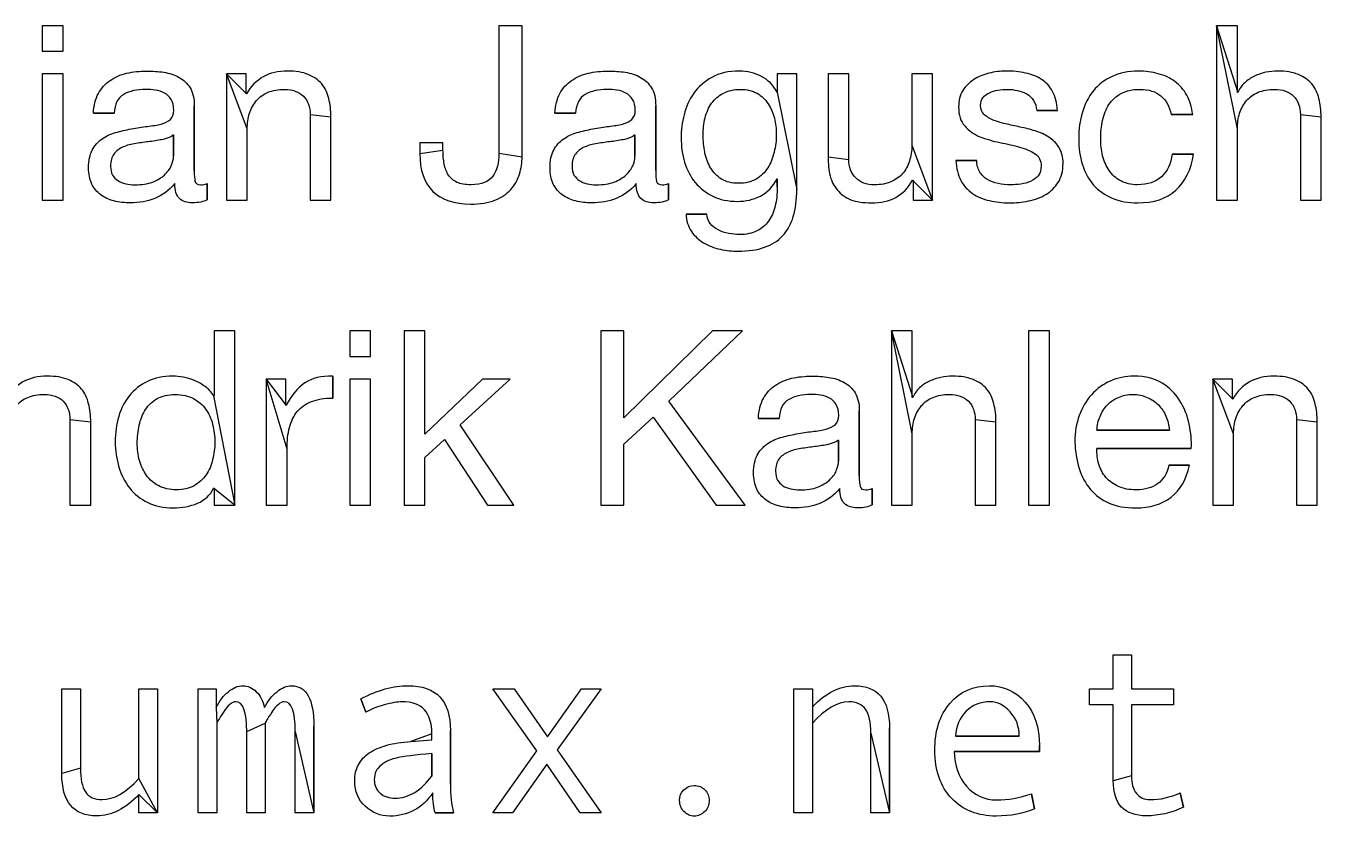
# Model space of a CAD drawing. Extents: x 42 to 128, y 24 to 169.
# Drawn here: x 80.6 to 111.13, y 25.31 to 43.94 of the extents above; entities that cross this region are included whole.
import ezdxf

# ---------------------------------------------------------------- set-up
doc = ezdxf.new("R2010")
doc.units = 0
doc.layers.add('Ebene_1', color=7, linetype='CONTINUOUS')

msp = doc.modelspace()

# ---------------------------------------------------------------- linework, layer by layer
at = {"layer": 'Ebene_1', "color": 7}
for points in [[(81.472702, 43.342734), (81.472702, 43.941031), (80.983709, 43.941031), (80.983709, 43.342734), (81.472702, 43.342734), (81.472702, 43.342734)], [(92.29239, 40.857499), (92.29239, 43.941031), (91.745868, 43.941031), (91.745868, 40.938039)], [(108.663045, 43.941031), (108.663045, 39.833491), (109.152038, 39.833491), (109.152038, 41.513325)], [(109.163544, 42.370501), (109.152038, 42.370501), (109.152038, 43.941031), (108.663045, 43.941031), (108.663045, 43.941031)], [(80.983709, 42.807718), (80.983709, 39.833491), (81.472702, 39.833491), (81.472702, 42.807718), (80.983709, 42.807718), (80.983709, 42.807718)], [(85.325768, 42.807718), (85.325768, 39.833491), (85.814761, 39.833491), (85.814761, 41.513325)], [(85.797502, 42.335984), (85.785997, 42.335984), (85.785997, 42.807718), (85.325768, 42.807718), (85.325768, 42.807718)], [(98.768039, 40.086616), (98.768039, 42.807718), (98.307811, 42.807718), (98.307811, 42.382007), (98.302058, 42.382007)], [(99.994657, 40.794218), (99.994657, 42.807718), (99.505664, 42.807718), (99.505664, 40.851747)], [(101.967887, 39.833491), (101.967887, 42.807718), (101.478894, 42.807718), (101.478894, 41.127884)], [(82.678825, 41.881508), (82.189832, 41.881508)], [(84.565762, 42.059847), (84.565762, 40.529587)], [(87.298998, 41.846991), (87.298998, 39.833491), (87.787991, 39.833491), (87.787991, 41.789462)], [(93.555322, 41.881508), (93.066329, 41.881508)], [(95.442259, 42.059847), (95.442259, 40.529587)], [(104.42229, 41.94479), (104.911283, 41.94479)], [(107.592384, 41.852744), (108.098635, 41.852744)], [(107.592384, 41.852744), (107.592384, 41.852744)], [(110.636276, 41.846991), (110.636276, 39.833491), (111.125269, 39.833491), (111.125269, 41.789462)], [(84.076769, 40.869005), (84.076769, 41.369504), (84.076769, 41.369504)], [(94.953266, 40.869005), (94.953266, 41.369504), (94.953266, 41.369504)], [(90.428464, 41.012827), (90.428464, 41.185412), (89.881942, 41.185412), (89.881942, 40.932287)], [(108.115894, 40.920781), (107.615395, 40.920781)], [(92.29239, 40.857499), (92.29239, 40.857499)], [(103.007087, 40.771207), (102.518094, 40.771207)], [(103.007087, 40.771207), (103.007087, 40.771207)], [(98.296305, 40.339742), (98.307811, 40.339742), (98.307811, 40.144145)], [(101.496152, 40.305225), (101.507658, 40.305225), (101.507658, 39.833491), (101.967887, 39.833491), (101.967887, 39.833491)], [(84.870664, 40.224685), (84.870664, 39.844996), (84.870664, 39.844996)], [(95.747161, 40.224685), (95.747161, 39.844996), (95.747161, 39.844996)], [(97.398859, 40.230438), (97.398859, 40.230438)], [(98.768039, 40.086616), (98.768039, 40.086616)], [(96.645235, 39.505578), (96.156242, 39.505578)], [(85.522894, 32.642418), (85.522894, 36.749959), (85.033901, 36.749959), (85.033901, 35.219699), (85.022395, 35.219699)], [(88.719954, 36.151662), (88.719954, 36.749959), (88.230961, 36.749959), (88.230961, 36.151662), (88.719954, 36.151662), (88.719954, 36.151662)], [(89.511871, 36.749959), (89.511871, 32.642418), (90.000864, 32.642418), (90.000864, 33.769979), (90.461092, 34.19569), (91.479348, 32.642418), (92.100657, 32.642418), (90.835028, 34.535109), (92.014364, 35.616646), (91.358538, 35.616646), (90.000864, 34.3165), (90.000864, 36.749959), (89.511871, 36.749959), (89.511871, 36.749959)], [(94.147955, 36.749959), (94.147955, 32.642418), (94.694477, 32.642418), (94.694477, 34.080633), (95.379067, 34.7192), (96.863304, 32.642418), (97.553647, 32.642418), (95.753003, 35.093136), (97.484613, 36.749959), (96.777011, 36.749959), (94.694477, 34.701942), (94.694477, 36.749959), (94.147955, 36.749959), (94.147955, 36.749959)], [(101.000059, 36.749959), (101.000059, 32.642418), (101.489052, 32.642418), (101.489052, 34.322253)], [(101.500558, 35.179429), (101.489052, 35.179429), (101.489052, 36.749959), (101.000059, 36.749959), (101.000059, 36.749959)], [(104.231097, 36.749959), (104.231097, 32.642418), (104.72009, 32.642418), (104.72009, 36.749959), (104.231097, 36.749959), (104.231097, 36.749959)], [(86.263574, 35.616646), (86.263574, 32.642418), (86.752567, 32.642418), (86.752567, 33.965576)], [(86.735309, 34.989584), (86.723803, 34.989584), (86.723803, 35.616646), (86.263574, 35.616646), (86.263574, 35.616646)], [(87.828352, 35.167923), (87.828352, 35.68568)], [(88.230961, 35.616646), (88.230961, 32.642418), (88.719954, 32.642418), (88.719954, 35.616646), (88.230961, 35.616646), (88.230961, 35.616646)], [(108.573157, 35.616646), (108.573157, 32.642418), (109.06215, 32.642418), (109.06215, 34.322253)], [(109.044891, 35.144912), (109.033386, 35.144912), (109.033386, 35.616646), (108.573157, 35.616646), (108.573157, 35.616646)], [(100.240052, 34.868774), (100.240052, 33.338514)], [(81.636029, 34.655919), (81.636029, 32.642418), (82.125022, 32.642418), (82.125022, 34.59839)], [(98.353115, 34.690436), (97.864122, 34.690436)], [(102.973289, 34.655919), (102.973289, 32.642418), (103.462282, 32.642418), (103.462282, 34.59839)], [(110.546387, 34.655919), (110.546387, 32.642418), (111.03538, 32.642418), (111.03538, 34.59839)], [(107.548518, 34.414299), (105.83992, 34.414299)], [(107.548518, 34.414299), (107.548518, 34.414299)], [(83.221751, 34.103644), (83.221751, 34.103644)], [(99.751059, 33.677933), (99.751059, 34.178431), (99.751059, 34.178431)], [(105.83992, 33.982834), (108.066276, 33.982834)], [(108.020253, 33.585887), (107.537013, 33.585887)], [(108.020253, 33.585887), (108.020253, 33.585887)], [(85.022395, 33.045119), (85.033901, 33.045119), (85.033901, 32.642418), (85.522894, 32.642418), (85.522894, 32.642418)], [(100.544953, 33.033613), (100.544953, 32.653924), (100.544953, 32.653924)], [(106.227429, 26.14912), (106.227429, 27.938462), (105.665627, 27.938462), (105.665627, 28.317679), (106.227429, 28.317679), (106.227429, 29.118247), (106.654399, 29.118247), (106.654399, 28.317679), (107.648789, 28.317679), (107.648789, 27.938462), (106.654399, 27.938462), (106.654399, 26.26429)], [(81.443511, 26.317662), (81.443511, 28.317679), (81.881718, 28.317679), (81.881718, 26.444067)], [(83.260942, 26.202491), (83.260942, 28.317679), (83.699147, 28.317679), (83.699147, 25.390687), (83.699147, 25.390687)], [(85.095228, 27.503064), (85.095228, 25.390687), (84.657021, 25.390687), (84.657021, 28.317679), (85.078374, 28.317679), (85.078374, 27.876663)], [(94.157102, 25.390687), (93.662716, 25.390687), (92.879001, 26.536764), (92.067197, 25.390687), (91.6009, 25.390687), (92.643044, 26.856992), (91.6009, 28.317679), (92.103713, 28.317679), (92.890237, 27.180028), (93.690806, 28.317679), (94.157102, 28.317679), (93.120577, 26.873845), (94.157102, 25.390687), (94.157102, 25.390687)], [(99.134672, 27.508683), (99.134672, 25.390687), (98.696467, 25.390687), (98.696467, 28.317679), (99.134672, 28.317679), (99.134672, 27.887899)], [(88.606493, 27.767112), (88.491324, 28.081721)], [(86.238495, 27.503064), (86.238495, 25.390687), (85.803098, 25.390687), (85.803098, 27.312052)], [(87.384572, 25.390687), (86.946367, 25.390687), (86.946367, 27.312052)], [(87.384572, 27.438457), (87.384572, 25.390687), (87.384572, 25.390687)], [(89.673917, 27.076094), (90.165495, 27.115421), (90.165495, 27.255871)], [(90.603702, 27.328906), (90.603702, 26.070469)], [(100.952103, 25.390687), (100.513898, 25.390687), (100.513898, 27.267108)], [(100.952103, 27.393512), (100.952103, 25.390687), (100.952103, 25.390687)], [(102.508296, 27.196883), (104.011118, 27.196883), (104.011118, 27.196883)], [(104.488651, 26.977779), (104.488651, 26.840138), (104.488651, 26.840138)], [(90.165495, 26.258672), (90.165495, 26.789576)], [(104.488651, 26.840138), (102.480206, 26.840138)], [(90.165495, 26.258672), (90.165495, 26.258672)], [(96.35094, 26.033951), (96.35094, 26.033951)], [(83.699147, 25.390687), (83.260942, 25.390687), (83.260942, 25.823276)], [(104.297637, 25.840129), (104.37348, 25.489003)], [(107.803285, 25.862601), (107.879128, 25.52271), (107.879128, 25.52271)], [(90.676735, 25.390687), (90.241339, 25.390687)], [(90.676735, 25.390687), (90.676735, 25.390687)]]:
    msp.add_lwpolyline(points, close=True, dxfattribs=at)
for points in [[(82.581026, 42.652391), (82.696083, 42.732931), (82.826482, 42.79046), (82.972221, 42.824977)], [(82.972221, 42.824977), (83.121795, 42.859494), (83.280957, 42.876753), (83.449708, 42.876753)], [(83.449708, 42.876753), (83.583941, 42.876753), (83.716257, 42.867164), (83.846655, 42.847988)], [(83.846655, 42.847988), (83.980888, 42.828812), (84.101698, 42.788542), (84.209085, 42.727178)], [(86.763982, 42.876753), (86.32293, 42.876753), (86.00077, 42.696496), (85.797502, 42.335984)], [(87.252975, 42.796213), (87.122577, 42.849906), (86.95958, 42.876753), (86.763982, 42.876753)], [(87.569383, 42.571851), (87.488843, 42.667732), (87.383373, 42.742519), (87.252975, 42.796213)], [(93.457523, 42.652391), (93.57258, 42.732931), (93.702978, 42.79046), (93.848717, 42.824977)], [(93.848717, 42.824977), (93.998292, 42.859494), (94.157454, 42.876753), (94.326205, 42.876753)], [(94.326205, 42.876753), (94.460438, 42.876753), (94.592754, 42.867164), (94.723152, 42.847988)], [(94.723152, 42.847988), (94.857385, 42.828812), (94.978195, 42.788542), (95.085582, 42.727178)], [(97.416118, 42.876753), (97.159157, 42.876753), (96.942466, 42.826894), (96.766045, 42.727178)], [(97.933875, 42.75019), (97.77663, 42.834565), (97.604045, 42.876753), (97.416118, 42.876753)], [(98.302058, 42.382007), (98.213847, 42.546922), (98.09112, 42.66965), (97.933875, 42.75019)], [(103.29473, 42.824977), (103.164332, 42.794295), (103.04544, 42.744437), (102.938053, 42.675402)], [(103.691677, 42.876753), (103.561279, 42.876753), (103.428964, 42.859494), (103.29473, 42.824977)], [(104.157659, 42.83073), (104.015755, 42.861412), (103.860428, 42.876753), (103.691677, 42.876753)], [(104.531595, 42.681155), (104.424208, 42.754025), (104.299563, 42.803883), (104.157659, 42.83073)], [(106.200192, 42.75019), (106.023771, 42.66965), (105.876115, 42.55651), (105.757222, 42.410771)], [(106.815748, 42.876753), (106.581799, 42.876753), (106.376613, 42.834565), (106.200192, 42.75019)], [(107.287483, 42.813471), (107.141743, 42.855659), (106.984499, 42.876753), (106.815748, 42.876753)], [(107.678677, 42.62938), (107.567455, 42.713755), (107.437057, 42.775119), (107.287483, 42.813471)], [(109.554738, 42.755943), (109.470363, 42.71759), (109.393658, 42.665814), (109.324624, 42.600615)], [(109.825123, 42.847988), (109.733077, 42.828812), (109.642949, 42.79813), (109.554738, 42.755943)], [(110.10126, 42.876753), (110.013049, 42.876753), (109.921004, 42.867164), (109.825123, 42.847988)], [(110.590253, 42.796213), (110.459855, 42.849906), (110.296857, 42.876753), (110.10126, 42.876753)], [(110.90666, 42.571851), (110.82612, 42.667732), (110.720651, 42.742519), (110.590253, 42.796213)], [(82.304889, 42.34749), (82.373923, 42.474052), (82.465969, 42.575686), (82.581026, 42.652391)], [(83.420944, 42.445288), (83.213841, 42.445288), (83.041255, 42.405018), (82.903186, 42.324478)], [(83.651058, 42.42803), (83.574353, 42.439535), (83.497648, 42.445288), (83.420944, 42.445288)], [(84.209085, 42.727178), (84.316472, 42.66965), (84.402765, 42.587192), (84.467964, 42.479805)], [(84.467964, 42.479805), (84.533163, 42.372419), (84.565762, 42.232432), (84.565762, 42.059847)], [(86.303754, 42.376254), (86.414976, 42.422277), (86.545374, 42.445288), (86.694948, 42.445288)], [(86.694948, 42.445288), (86.882875, 42.445288), (87.030532, 42.391595), (87.137918, 42.284208)], [(87.736215, 42.22668), (87.705534, 42.360913), (87.649923, 42.47597), (87.569383, 42.571851)], [(93.181386, 42.34749), (93.25042, 42.474052), (93.342466, 42.575686), (93.457523, 42.652391)], [(94.29744, 42.445288), (94.090338, 42.445288), (93.917752, 42.405018), (93.779683, 42.324478)], [(94.527555, 42.42803), (94.45085, 42.439535), (94.374145, 42.445288), (94.29744, 42.445288)], [(95.085582, 42.727178), (95.192969, 42.66965), (95.279261, 42.587192), (95.344461, 42.479805)], [(95.344461, 42.479805), (95.40966, 42.372419), (95.442259, 42.232432), (95.442259, 42.059847)], [(96.766045, 42.727178), (96.589624, 42.631297), (96.44772, 42.506652), (96.340333, 42.353242)], [(97.036429, 42.353242), (97.147651, 42.414606), (97.281884, 42.445288), (97.439129, 42.445288)], [(97.439129, 42.445288), (97.592539, 42.445288), (97.722937, 42.414606), (97.830324, 42.353242)], [(102.938053, 42.675402), (102.834502, 42.610203), (102.748209, 42.523911), (102.679174, 42.416524)], [(103.507586, 42.42803), (103.584291, 42.439535), (103.659078, 42.445288), (103.731947, 42.445288)], [(103.731947, 42.445288), (103.812487, 42.445288), (103.89111, 42.4357), (103.967815, 42.416524)], [(104.796226, 42.393512), (104.731027, 42.51624), (104.642817, 42.612121), (104.531595, 42.681155)], [(106.413048, 42.34749), (106.531941, 42.412689), (106.679597, 42.445288), (106.856018, 42.445288)], [(106.856018, 42.445288), (107.063121, 42.445288), (107.228036, 42.393512), (107.350764, 42.289961)], [(107.960567, 42.30722), (107.887697, 42.437618), (107.793734, 42.545004), (107.678677, 42.62938)], [(109.324624, 42.600615), (109.25559, 42.539252), (109.201896, 42.462547), (109.163544, 42.370501)], [(109.641031, 42.376254), (109.752253, 42.422277), (109.882651, 42.445288), (110.032226, 42.445288)], [(110.032226, 42.445288), (110.220152, 42.445288), (110.367809, 42.391595), (110.475196, 42.284208)], [(111.073493, 42.22668), (111.042811, 42.360913), (110.9872, 42.47597), (110.90666, 42.571851)], [(82.189832, 41.881508), (82.197502, 42.0656), (82.235855, 42.220927), (82.304889, 42.34749)], [(82.903186, 42.324478), (82.765118, 42.247773), (82.690331, 42.100117), (82.678825, 41.881508)], [(83.863914, 42.358995), (83.80255, 42.393512), (83.731598, 42.416524), (83.651058, 42.42803)], [(84.019241, 42.209421), (83.980888, 42.27462), (83.929113, 42.324478), (83.863914, 42.358995)], [(84.082522, 41.950542), (84.082522, 42.057929), (84.061428, 42.144222), (84.019241, 42.209421)], [(85.866537, 41.881508), (85.904889, 41.996565), (85.9605, 42.096281), (86.03337, 42.180657)], [(86.03337, 42.180657), (86.106239, 42.265032), (86.196367, 42.330231), (86.303754, 42.376254)], [(87.137918, 42.284208), (87.245305, 42.176821), (87.298998, 42.031082), (87.298998, 41.846991)], [(87.787991, 41.789462), (87.787991, 41.950542), (87.770733, 42.096281), (87.736215, 42.22668)], [(93.066329, 41.881508), (93.073999, 42.0656), (93.112352, 42.220927), (93.181386, 42.34749)], [(93.779683, 42.324478), (93.641615, 42.247773), (93.566827, 42.100117), (93.555322, 41.881508)], [(94.74041, 42.358995), (94.679047, 42.393512), (94.608095, 42.416524), (94.527555, 42.42803)], [(94.895738, 42.209421), (94.857385, 42.27462), (94.805609, 42.324478), (94.74041, 42.358995)], [(94.959019, 41.950542), (94.959019, 42.057929), (94.937925, 42.144222), (94.895738, 42.209421)], [(96.340333, 42.353242), (96.232947, 42.203668), (96.156242, 42.034918), (96.110219, 41.846991)], [(96.760292, 42.117375), (96.833162, 42.217091), (96.925207, 42.295714), (97.036429, 42.353242)], [(97.830324, 42.353242), (97.93771, 42.291879), (98.024003, 42.209421), (98.089202, 42.10587)], [(102.679174, 42.416524), (102.613975, 42.309137), (102.581376, 42.180657), (102.581376, 42.031082)], [(103.099133, 42.0656), (103.099133, 42.142304), (103.118309, 42.203668), (103.156662, 42.249691)], [(103.156662, 42.249691), (103.195014, 42.299549), (103.244872, 42.337902), (103.306236, 42.364748)], [(103.306236, 42.364748), (103.3676, 42.39543), (103.434716, 42.416524), (103.507586, 42.42803)], [(103.967815, 42.416524), (104.048355, 42.401183), (104.121224, 42.374336), (104.186423, 42.335984)], [(104.186423, 42.335984), (104.251622, 42.297631), (104.305316, 42.245856), (104.347503, 42.180657)], [(104.347503, 42.180657), (104.389691, 42.119293), (104.41462, 42.040671), (104.42229, 41.94479)], [(104.911283, 41.94479), (104.899778, 42.125046), (104.861425, 42.27462), (104.796226, 42.393512)], [(105.757222, 42.410771), (105.642165, 42.268867), (105.555872, 42.100117), (105.498344, 41.90452)], [(106.125405, 42.088611), (106.198275, 42.195998), (106.294156, 42.282291), (106.413048, 42.34749)], [(107.350764, 42.289961), (107.473492, 42.18641), (107.554032, 42.040671), (107.592384, 41.852744)], [(108.098635, 41.852744), (108.079459, 42.029165), (108.033436, 42.180657), (107.960567, 42.30722)], [(109.203814, 41.881508), (109.242166, 41.996565), (109.297777, 42.096281), (109.370647, 42.180657)], [(109.370647, 42.180657), (109.443517, 42.265032), (109.533645, 42.330231), (109.641031, 42.376254)], [(110.475196, 42.284208), (110.582582, 42.176821), (110.636276, 42.031082), (110.636276, 41.846991)], [(111.125269, 41.789462), (111.125269, 41.950542), (111.10801, 42.096281), (111.073493, 42.22668)], [(84.001982, 41.737687), (84.055676, 41.787545), (84.082522, 41.858497), (84.082522, 41.950542)], [(85.814761, 41.513325), (85.814761, 41.647559), (85.832019, 41.770286), (85.866537, 41.881508)], [(94.878479, 41.737687), (94.932172, 41.787545), (94.959019, 41.858497), (94.959019, 41.950542)], [(96.110219, 41.846991), (96.064196, 41.6629), (96.041185, 41.482643), (96.041185, 41.306222)], [(96.604965, 41.772204), (96.639482, 41.902602), (96.691258, 42.017659), (96.760292, 42.117375)], [(98.089202, 42.10587), (98.158236, 42.006153), (98.208095, 41.893014), (98.238776, 41.766451)], [(102.581376, 42.031082), (102.581376, 41.83932), (102.629316, 41.689746), (102.725197, 41.58236)], [(103.185426, 41.852744), (103.127897, 41.910272), (103.099133, 41.981224), (103.099133, 42.0656)], [(103.41554, 41.714675), (103.323495, 41.753028), (103.24679, 41.79905), (103.185426, 41.852744)], [(105.498344, 41.90452), (105.440815, 41.712758), (105.412051, 41.505655), (105.412051, 41.283211)], [(105.975831, 41.714675), (106.006513, 41.856579), (106.056371, 41.981224), (106.125405, 42.088611)], [(109.152038, 41.513325), (109.152038, 41.647559), (109.169297, 41.770286), (109.203814, 41.881508)], [(83.081525, 41.513325), (83.215758, 41.540172), (83.342321, 41.559348), (83.461214, 41.570854)], [(83.461214, 41.570854), (83.583941, 41.586195), (83.691328, 41.605371), (83.783374, 41.628382)], [(83.783374, 41.628382), (83.875419, 41.655229), (83.948289, 41.691664), (84.001982, 41.737687)], [(93.958022, 41.513325), (94.092255, 41.540172), (94.218818, 41.559348), (94.33771, 41.570854)], [(94.33771, 41.570854), (94.460438, 41.586195), (94.567825, 41.605371), (94.65987, 41.628382)], [(94.65987, 41.628382), (94.751916, 41.655229), (94.824786, 41.691664), (94.878479, 41.737687)], [(96.558942, 41.363751), (96.558942, 41.505655), (96.574283, 41.641806), (96.604965, 41.772204)], [(98.238776, 41.766451), (98.269458, 41.639888), (98.284799, 41.511408), (98.284799, 41.381009)], [(102.725197, 41.58236), (102.821078, 41.474973), (102.939971, 41.390598), (103.081875, 41.329234)], [(103.726195, 41.62263), (103.611137, 41.649476), (103.507586, 41.680158), (103.41554, 41.714675)], [(104.071366, 41.547842), (103.956309, 41.574689), (103.841252, 41.599618), (103.726195, 41.62263)], [(104.428043, 41.450044), (104.312986, 41.488396), (104.194094, 41.520996), (104.071366, 41.547842)], [(105.929808, 41.283211), (105.929808, 41.432785), (105.945149, 41.576607), (105.975831, 41.714675)], [(82.161068, 41.012827), (82.218596, 41.120213), (82.293383, 41.206506), (82.385429, 41.271705)], [(82.385429, 41.271705), (82.48131, 41.340739), (82.588697, 41.392515), (82.707589, 41.427032)], [(82.707589, 41.427032), (82.830317, 41.461549), (82.954962, 41.490314), (83.081525, 41.513325)], [(83.518742, 41.214177), (83.411355, 41.202671), (83.302051, 41.18733), (83.190829, 41.168154)], [(83.835149, 41.265952), (83.735433, 41.246776), (83.629964, 41.229518), (83.518742, 41.214177)], [(84.076769, 41.369504), (84.015406, 41.323481), (83.934866, 41.288964), (83.835149, 41.265952)], [(93.037565, 41.012827), (93.095093, 41.120213), (93.16988, 41.206506), (93.261926, 41.271705)], [(93.261926, 41.271705), (93.357807, 41.340739), (93.465194, 41.392515), (93.584086, 41.427032)], [(93.584086, 41.427032), (93.706814, 41.461549), (93.831459, 41.490314), (93.958022, 41.513325)], [(94.395239, 41.214177), (94.287852, 41.202671), (94.178548, 41.18733), (94.067326, 41.168154)], [(94.711646, 41.265952), (94.61193, 41.246776), (94.506461, 41.229518), (94.395239, 41.214177)], [(94.953266, 41.369504), (94.891902, 41.323481), (94.811362, 41.288964), (94.711646, 41.265952)], [(96.041185, 41.306222), (96.041185, 41.102955), (96.068031, 40.909275), (96.121725, 40.725184)], [(96.599212, 40.961051), (96.572365, 41.095284), (96.558942, 41.229518), (96.558942, 41.363751)], [(98.284799, 41.381009), (98.284799, 41.242941), (98.267541, 41.104872), (98.233024, 40.966804)], [(103.081875, 41.329234), (103.227614, 41.271705), (103.384858, 41.225682), (103.553609, 41.191165)], [(104.738698, 41.294717), (104.650487, 41.359916), (104.546936, 41.411691), (104.428043, 41.450044)], [(104.957306, 41.058849), (104.903613, 41.15473), (104.830743, 41.233353), (104.738698, 41.294717)], [(105.412051, 41.283211), (105.412051, 41.060767), (105.440815, 40.855582), (105.498344, 40.667655)], [(105.975831, 40.880511), (105.945149, 41.010909), (105.929808, 41.145142), (105.929808, 41.283211)], [(82.074775, 40.598621), (82.074775, 40.767371), (82.103539, 40.90544), (82.161068, 41.012827)], [(82.673072, 40.920781), (82.619379, 40.851747), (82.592532, 40.755866), (82.592532, 40.633138)], [(82.891681, 41.087614), (82.80347, 41.049261), (82.730601, 40.99365), (82.673072, 40.920781)], [(83.190829, 41.168154), (83.079607, 41.152813), (82.979891, 41.125966), (82.891681, 41.087614)], [(89.881942, 40.932287), (89.881942, 40.541092), (89.985494, 40.243861), (90.192597, 40.040594)], [(90.457228, 40.684914), (90.438052, 40.78463), (90.428464, 40.893934), (90.428464, 41.012827)], [(91.745868, 40.938039), (91.745868, 40.71176), (91.697928, 40.531504), (91.602047, 40.397271)], [(92.951272, 40.598621), (92.951272, 40.767371), (92.980036, 40.90544), (93.037565, 41.012827)], [(93.549569, 40.920781), (93.495876, 40.851747), (93.469029, 40.755866), (93.469029, 40.633138)], [(93.768177, 41.087614), (93.679967, 41.049261), (93.607097, 40.99365), (93.549569, 40.920781)], [(94.067326, 41.168154), (93.956104, 41.152813), (93.856388, 41.125966), (93.768177, 41.087614)], [(96.737281, 40.592868), (96.672082, 40.70409), (96.626059, 40.826818), (96.599212, 40.961051)], [(98.233024, 40.966804), (98.202342, 40.828735), (98.152484, 40.70409), (98.083449, 40.592868)], [(101.478894, 41.127884), (101.478894, 40.99365), (101.459718, 40.869005), (101.421365, 40.753948)], [(103.553609, 41.191165), (103.722359, 41.160483), (103.877686, 41.124049), (104.01959, 41.081861)], [(104.01959, 41.081861), (104.165329, 41.043508), (104.286139, 40.991733), (104.38202, 40.926534)], [(104.38202, 40.926534), (104.477901, 40.861335), (104.525842, 40.765454), (104.525842, 40.638891)], [(105.043599, 40.702172), (105.043599, 40.844076), (105.014835, 40.962968), (104.957306, 41.058849)], [(107.615395, 40.920781), (107.584714, 40.690667), (107.500338, 40.512328), (107.36227, 40.385765)], [(107.701688, 40.069358), (107.924132, 40.26879), (108.062201, 40.552598), (108.115894, 40.920781)], [(82.592532, 40.633138), (82.592532, 40.552598), (82.607873, 40.483564), (82.638555, 40.426035)], [(83.863914, 40.426035), (83.936783, 40.495069), (83.990476, 40.567939), (84.024994, 40.644644)], [(84.024994, 40.644644), (84.059511, 40.725184), (84.076769, 40.799971), (84.076769, 40.869005)], [(90.555027, 40.426035), (90.509004, 40.498905), (90.476404, 40.585197), (90.457228, 40.684914)], [(92.229108, 40.449047), (92.271296, 40.58328), (92.29239, 40.719431), (92.29239, 40.857499)], [(93.469029, 40.633138), (93.469029, 40.552598), (93.48437, 40.483564), (93.515052, 40.426035)], [(94.74041, 40.426035), (94.81328, 40.495069), (94.866973, 40.567939), (94.90149, 40.644644)], [(94.90149, 40.644644), (94.936008, 40.725184), (94.953266, 40.799971), (94.953266, 40.869005)], [(96.121725, 40.725184), (96.179253, 40.544927), (96.263629, 40.385765), (96.374851, 40.247696)], [(99.505664, 40.851747), (99.505664, 40.690667), (99.521005, 40.54301), (99.551687, 40.408777)], [(100.155737, 40.357001), (100.04835, 40.464387), (99.994657, 40.610127), (99.994657, 40.794218)], [(101.421365, 40.753948), (101.386848, 40.642726), (101.333155, 40.544927), (101.260285, 40.460552)], [(102.518094, 40.771207), (102.525765, 40.587115), (102.564117, 40.42987), (102.633152, 40.299472)], [(103.081875, 40.495069), (103.035852, 40.571774), (103.010923, 40.66382), (103.007087, 40.771207)], [(104.525842, 40.638891), (104.525842, 40.546845), (104.50283, 40.47014), (104.456808, 40.408777)], [(104.928542, 40.253449), (105.005247, 40.372342), (105.043599, 40.521916), (105.043599, 40.702172)], [(105.498344, 40.667655), (105.559708, 40.483564), (105.647918, 40.324401), (105.762975, 40.190168)], [(106.131158, 40.529587), (106.062124, 40.633138), (106.010348, 40.750113), (105.975831, 40.880511)], [(82.149562, 40.213179), (82.099704, 40.320566), (82.074775, 40.449047), (82.074775, 40.598621)], [(82.638555, 40.426035), (82.673072, 40.372342), (82.71526, 40.328237), (82.765118, 40.293719)], [(83.582024, 40.259202), (83.697081, 40.305225), (83.791044, 40.360836), (83.863914, 40.426035)], [(84.565762, 40.529587), (84.565762, 40.414529), (84.571515, 40.330154), (84.583021, 40.276461)], [(90.756377, 40.253449), (90.672001, 40.295637), (90.604885, 40.353166), (90.555027, 40.426035)], [(91.602047, 40.397271), (91.510001, 40.263037), (91.339333, 40.195921), (91.090042, 40.195921)], [(92.027758, 40.086616), (92.123639, 40.194003), (92.190756, 40.314813), (92.229108, 40.449047)], [(93.026059, 40.213179), (92.976201, 40.320566), (92.951272, 40.449047), (92.951272, 40.598621)], [(93.515052, 40.426035), (93.549569, 40.372342), (93.591756, 40.328237), (93.641615, 40.293719)], [(94.45852, 40.259202), (94.573578, 40.305225), (94.667541, 40.360836), (94.74041, 40.426035)], [(95.442259, 40.529587), (95.442259, 40.414529), (95.448012, 40.330154), (95.459518, 40.276461)], [(96.996159, 40.328237), (96.888773, 40.397271), (96.80248, 40.485481), (96.737281, 40.592868)], [(97.398859, 40.230438), (97.237779, 40.230438), (97.103546, 40.263037), (96.996159, 40.328237)], [(97.807312, 40.328237), (97.69609, 40.263037), (97.559939, 40.230438), (97.398859, 40.230438)], [(98.083449, 40.592868), (98.014415, 40.485481), (97.922369, 40.397271), (97.807312, 40.328237)], [(97.910864, 39.931289), (98.083449, 40.0195), (98.21193, 40.155651), (98.296305, 40.339742)], [(99.551687, 40.408777), (99.586204, 40.278378), (99.643732, 40.165239), (99.724272, 40.069358)], [(100.598707, 40.195921), (100.41078, 40.195921), (100.263123, 40.249614), (100.155737, 40.357001)], [(101.260285, 40.460552), (101.187416, 40.376177), (101.09537, 40.310978), (100.984148, 40.264955)], [(101.099205, 39.896772), (101.260285, 39.984983), (101.392601, 40.121134), (101.496152, 40.305225)], [(102.633152, 40.299472), (102.702186, 40.172909), (102.794232, 40.069358), (102.909289, 39.988818)], [(103.260213, 40.316731), (103.187344, 40.362754), (103.127897, 40.4222), (103.081875, 40.495069)], [(103.513339, 40.224685), (103.421293, 40.243861), (103.336918, 40.274543), (103.260213, 40.316731)], [(104.456808, 40.408777), (104.410785, 40.351248), (104.351338, 40.307143), (104.278469, 40.276461)], [(106.401542, 40.287967), (106.29032, 40.34933), (106.200192, 40.42987), (106.131158, 40.529587)], [(107.36227, 40.385765), (107.228036, 40.259202), (107.04011, 40.195921), (106.79849, 40.195921)], [(82.362418, 39.960054), (82.274207, 40.025253), (82.203255, 40.109628), (82.149562, 40.213179)], [(82.765118, 40.293719), (82.818811, 40.259202), (82.880175, 40.234273), (82.949209, 40.218932)], [(82.949209, 40.218932), (83.018244, 40.203591), (83.091113, 40.195921), (83.167818, 40.195921)], [(83.167818, 40.195921), (83.328898, 40.195921), (83.466966, 40.217015), (83.582024, 40.259202)], [(84.105534, 40.224685), (83.9713, 40.063605), (83.814056, 39.94663), (83.633799, 39.873761)], [(84.214838, 39.873761), (84.141968, 39.94663), (84.105534, 40.063605), (84.105534, 40.224685)], [(84.583021, 40.276461), (84.598362, 40.222767), (84.644385, 40.195921), (84.721089, 40.195921)], [(84.721089, 40.195921), (84.763277, 40.195921), (84.813135, 40.205509), (84.870664, 40.224685)], [(90.192597, 40.040594), (90.399699, 39.841161), (90.695013, 39.741445), (91.078537, 39.741445)], [(91.090042, 40.195921), (90.955809, 40.195921), (90.844587, 40.215097), (90.756377, 40.253449)], [(91.653822, 39.833491), (91.811067, 39.89869), (91.935712, 39.983065), (92.027758, 40.086616)], [(93.238915, 39.960054), (93.150704, 40.025253), (93.079752, 40.109628), (93.026059, 40.213179)], [(93.641615, 40.293719), (93.695308, 40.259202), (93.756672, 40.234273), (93.825706, 40.218932)], [(93.825706, 40.218932), (93.89474, 40.203591), (93.96761, 40.195921), (94.044315, 40.195921)], [(94.044315, 40.195921), (94.205395, 40.195921), (94.343463, 40.217015), (94.45852, 40.259202)], [(94.98203, 40.224685), (94.847797, 40.063605), (94.690552, 39.94663), (94.510296, 39.873761)], [(95.091335, 39.873761), (95.018465, 39.94663), (94.98203, 40.063605), (94.98203, 40.224685)], [(95.459518, 40.276461), (95.474859, 40.222767), (95.520881, 40.195921), (95.597586, 40.195921)], [(95.597586, 40.195921), (95.639774, 40.195921), (95.689632, 40.205509), (95.747161, 40.224685)], [(96.374851, 40.247696), (96.486072, 40.113463), (96.624141, 40.006076), (96.789056, 39.925536)], [(98.307811, 40.144145), (98.307811, 39.97923), (98.290552, 39.827738), (98.256035, 39.689669)], [(98.434374, 38.993573), (98.656817, 39.235194), (98.768039, 39.599541), (98.768039, 40.086616)], [(99.724272, 40.069358), (99.804812, 39.973477), (99.910281, 39.89869), (100.040679, 39.844996)], [(100.984148, 40.264955), (100.876761, 40.218932), (100.748281, 40.195921), (100.598707, 40.195921)], [(103.806735, 40.195921), (103.707018, 40.195921), (103.60922, 40.205509), (103.513339, 40.224685)], [(104.048355, 40.213179), (103.963979, 40.201674), (103.883439, 40.195921), (103.806735, 40.195921)], [(104.278469, 40.276461), (104.209435, 40.245779), (104.13273, 40.224685), (104.048355, 40.213179)], [(104.635146, 39.965806), (104.757874, 40.038676), (104.855672, 40.134557), (104.928542, 40.253449)], [(105.762975, 40.190168), (105.881868, 40.055935), (106.027607, 39.952383), (106.200192, 39.879514)], [(106.79849, 40.195921), (106.64508, 40.195921), (106.512764, 40.226603), (106.401542, 40.287967)], [(106.804242, 39.770209), (107.183931, 39.770209), (107.48308, 39.869925), (107.701688, 40.069358)], [(82.673072, 39.816232), (82.55418, 39.846914), (82.450628, 39.894855), (82.362418, 39.960054)], [(83.058514, 39.770209), (82.92428, 39.770209), (82.7958, 39.78555), (82.673072, 39.816232)], [(83.633799, 39.873761), (83.457378, 39.804726), (83.265616, 39.770209), (83.058514, 39.770209)], [(84.519739, 39.770209), (84.393177, 39.770209), (84.291543, 39.804726), (84.214838, 39.873761)], [(84.870664, 39.844996), (84.786288, 39.795138), (84.669314, 39.770209), (84.519739, 39.770209)], [(91.078537, 39.741445), (91.308651, 39.741445), (91.500413, 39.772127), (91.653822, 39.833491)], [(93.549569, 39.816232), (93.430676, 39.846914), (93.327125, 39.894855), (93.238915, 39.960054)], [(93.93501, 39.770209), (93.800777, 39.770209), (93.672297, 39.78555), (93.549569, 39.816232)], [(94.510296, 39.873761), (94.333875, 39.804726), (94.142113, 39.770209), (93.93501, 39.770209)], [(95.396236, 39.770209), (95.269673, 39.770209), (95.16804, 39.804726), (95.091335, 39.873761)], [(95.747161, 39.844996), (95.662785, 39.795138), (95.545811, 39.770209), (95.396236, 39.770209)], [(96.789056, 39.925536), (96.953972, 39.844996), (97.147651, 39.804726), (97.370095, 39.804726)], [(97.370095, 39.804726), (97.561857, 39.804726), (97.742113, 39.846914), (97.910864, 39.931289)], [(98.256035, 39.689669), (98.225353, 39.551601), (98.173577, 39.434626), (98.100708, 39.338745)], [(100.040679, 39.844996), (100.171078, 39.795138), (100.334075, 39.770209), (100.529672, 39.770209)], [(100.529672, 39.770209), (100.748281, 39.770209), (100.938125, 39.812397), (101.099205, 39.896772)], [(102.909289, 39.988818), (103.024346, 39.912113), (103.156662, 39.856502), (103.306236, 39.821985)], [(103.306236, 39.821985), (103.45581, 39.787468), (103.613055, 39.770209), (103.77797, 39.770209)], [(103.77797, 39.770209), (103.927545, 39.770209), (104.077119, 39.78555), (104.226693, 39.816232)], [(104.226693, 39.816232), (104.380103, 39.843079), (104.516254, 39.892937), (104.635146, 39.965806)], [(106.200192, 39.879514), (106.376613, 39.806644), (106.577963, 39.770209), (106.804242, 39.770209)], [(96.156242, 39.505578), (96.163912, 39.344498), (96.2061, 39.208347), (96.282805, 39.097125)], [(96.725775, 39.281216), (96.675917, 39.34258), (96.64907, 39.417367), (96.645235, 39.505578)], [(96.282805, 39.097125), (96.35951, 38.985903), (96.455391, 38.895775), (96.570448, 38.826741)], [(96.915619, 39.131642), (96.84275, 39.169994), (96.779468, 39.219853), (96.725775, 39.281216)], [(97.162992, 39.051102), (97.074782, 39.066443), (96.992324, 39.09329), (96.915619, 39.131642)], [(97.824571, 39.108631), (97.713349, 39.051102), (97.577198, 39.022338), (97.416118, 39.022338)], [(98.100708, 39.338745), (98.027838, 39.239029), (97.935793, 39.162324), (97.824571, 39.108631)], [(96.570448, 38.826741), (96.68934, 38.757706), (96.819738, 38.707848), (96.961642, 38.677166)], [(97.416118, 39.022338), (97.335578, 39.022338), (97.251203, 39.031926), (97.162992, 39.051102)], [(97.387354, 38.631143), (97.862923, 38.631143), (98.21193, 38.751953), (98.434374, 38.993573)], [(96.961642, 38.677166), (97.107381, 38.646484), (97.249285, 38.631143), (97.387354, 38.631143)], [(81.101013, 35.68568), (80.659961, 35.68568), (80.337801, 35.505424), (80.134533, 35.144912)], [(81.590006, 35.60514), (81.459608, 35.658834), (81.29661, 35.68568), (81.101013, 35.68568)], [(81.906413, 35.380779), (81.825873, 35.47666), (81.720404, 35.551447), (81.590006, 35.60514)], [(83.463371, 35.559117), (83.29462, 35.478577), (83.152717, 35.367355), (83.037659, 35.225452)], [(84.061668, 35.68568), (83.835389, 35.68568), (83.635957, 35.643493), (83.463371, 35.559117)], [(84.309041, 35.662669), (84.220831, 35.67801), (84.138373, 35.68568), (84.061668, 35.68568)], [(84.573672, 35.582129), (84.485462, 35.620481), (84.397251, 35.647328), (84.309041, 35.662669)], [(84.821045, 35.438307), (84.744341, 35.499671), (84.661883, 35.547612), (84.573672, 35.582129)], [(85.022395, 35.219699), (84.968702, 35.307909), (84.901585, 35.380779), (84.821045, 35.438307)], [(87.172526, 35.5246), (86.99994, 35.409543), (86.854201, 35.231204), (86.735309, 34.989584)], [(87.828352, 35.68568), (87.56372, 35.693351), (87.345112, 35.639657), (87.172526, 35.5246)], [(97.979179, 35.156417), (98.048213, 35.28298), (98.140259, 35.384614), (98.255316, 35.461319)], [(98.255316, 35.461319), (98.370373, 35.541859), (98.500771, 35.599387), (98.64651, 35.633905)], [(98.64651, 35.633905), (98.796085, 35.668422), (98.955247, 35.68568), (99.123997, 35.68568)], [(99.123997, 35.68568), (99.258231, 35.68568), (99.390547, 35.676092), (99.520945, 35.656916)], [(99.520945, 35.656916), (99.655178, 35.63774), (99.775988, 35.59747), (99.883375, 35.536106)], [(99.883375, 35.536106), (99.990761, 35.478577), (100.077054, 35.39612), (100.142253, 35.288733)], [(101.891752, 35.56487), (101.807377, 35.526518), (101.730672, 35.474742), (101.661638, 35.409543)], [(102.162136, 35.656916), (102.070091, 35.63774), (101.979963, 35.607058), (101.891752, 35.56487)], [(102.438274, 35.68568), (102.350063, 35.68568), (102.258017, 35.676092), (102.162136, 35.656916)], [(102.927266, 35.60514), (102.796868, 35.658834), (102.633871, 35.68568), (102.438274, 35.68568)], [(103.243674, 35.380779), (103.163134, 35.47666), (103.057665, 35.551447), (102.927266, 35.60514)], [(106.156327, 35.570623), (105.987576, 35.493918), (105.83992, 35.386532), (105.713357, 35.248463)], [(106.720107, 35.68568), (106.516839, 35.68568), (106.328913, 35.647328), (106.156327, 35.570623)], [(107.375933, 35.518847), (107.203347, 35.630069), (106.984738, 35.68568), (106.720107, 35.68568)], [(107.795891, 35.104642), (107.69234, 35.273392), (107.552354, 35.411461), (107.375933, 35.518847)], [(110.011372, 35.68568), (109.570319, 35.68568), (109.248159, 35.505424), (109.044891, 35.144912)], [(110.500364, 35.60514), (110.369966, 35.658834), (110.206969, 35.68568), (110.011372, 35.68568)], [(110.816772, 35.380779), (110.736232, 35.47666), (110.630763, 35.551447), (110.500364, 35.60514)], [(80.3704, 34.989584), (80.44327, 35.07396), (80.533398, 35.139159), (80.640784, 35.185182)], [(80.640784, 35.185182), (80.752006, 35.231204), (80.882404, 35.254216), (81.031979, 35.254216)], [(81.031979, 35.254216), (81.219905, 35.254216), (81.367562, 35.200523), (81.474949, 35.093136)], [(82.073246, 35.035607), (82.042564, 35.169841), (81.986953, 35.284898), (81.906413, 35.380779)], [(83.037659, 35.225452), (82.926438, 35.087383), (82.842062, 34.924385), (82.784534, 34.736459)], [(83.417348, 34.897539), (83.486382, 35.004925), (83.578428, 35.091218), (83.693485, 35.156417)], [(83.693485, 35.156417), (83.808542, 35.221616), (83.948529, 35.254216), (84.113444, 35.254216)], [(84.113444, 35.254216), (84.282194, 35.254216), (84.426016, 35.221616), (84.544908, 35.156417)], [(84.544908, 35.156417), (84.663801, 35.095054), (84.759682, 35.012596), (84.832551, 34.909044)], [(87.327853, 35.087383), (87.465922, 35.141076), (87.632755, 35.167923), (87.828352, 35.167923)], [(97.864122, 34.690436), (97.871792, 34.874527), (97.910144, 35.029854), (97.979179, 35.156417)], [(98.577476, 35.133406), (98.439407, 35.056701), (98.36462, 34.909044), (98.353115, 34.690436)], [(99.095233, 35.254216), (98.88813, 35.254216), (98.715545, 35.213946), (98.577476, 35.133406)], [(99.325348, 35.236957), (99.248643, 35.248463), (99.171938, 35.254216), (99.095233, 35.254216)], [(99.538203, 35.167923), (99.476839, 35.20244), (99.405888, 35.225452), (99.325348, 35.236957)], [(99.69353, 35.018349), (99.655178, 35.083548), (99.603402, 35.133406), (99.538203, 35.167923)], [(100.142253, 35.288733), (100.207452, 35.181346), (100.240052, 35.04136), (100.240052, 34.868774)], [(101.661638, 35.409543), (101.592603, 35.348179), (101.53891, 35.271474), (101.500558, 35.179429)], [(101.707661, 34.989584), (101.78053, 35.07396), (101.870658, 35.139159), (101.978045, 35.185182)], [(101.978045, 35.185182), (102.089267, 35.231204), (102.219665, 35.254216), (102.369239, 35.254216)], [(102.369239, 35.254216), (102.557166, 35.254216), (102.704823, 35.200523), (102.812209, 35.093136)], [(103.410507, 35.035607), (103.379825, 35.169841), (103.324214, 35.284898), (103.243674, 35.380779)], [(105.713357, 35.248463), (105.590629, 35.110394), (105.494748, 34.947397), (105.425714, 34.75947)], [(106.087293, 35.006843), (106.160162, 35.083548), (106.246455, 35.142994), (106.346171, 35.185182)], [(106.346171, 35.185182), (106.449723, 35.231204), (106.56478, 35.254216), (106.691343, 35.254216)], [(106.691343, 35.254216), (106.81407, 35.254216), (106.925292, 35.231204), (107.025008, 35.185182)], [(107.025008, 35.185182), (107.12856, 35.142994), (107.21677, 35.083548), (107.28964, 35.006843)], [(109.280759, 34.989584), (109.353628, 35.07396), (109.443756, 35.139159), (109.551143, 35.185182)], [(109.551143, 35.185182), (109.662365, 35.231204), (109.792763, 35.254216), (109.942337, 35.254216)], [(109.942337, 35.254216), (110.130264, 35.254216), (110.277921, 35.200523), (110.385307, 35.093136)], [(110.983604, 35.035607), (110.952923, 35.169841), (110.897312, 35.284898), (110.816772, 35.380779)], [(81.474949, 35.093136), (81.582335, 34.985749), (81.636029, 34.84001), (81.636029, 34.655919)], [(82.125022, 34.59839), (82.125022, 34.75947), (82.107763, 34.905209), (82.073246, 35.035607)], [(83.267774, 34.529356), (83.298456, 34.667424), (83.348314, 34.790152), (83.417348, 34.897539)], [(84.832551, 34.909044), (84.909256, 34.805493), (84.964867, 34.684683), (84.999384, 34.546614)], [(86.810096, 34.471827), (86.848448, 34.621402), (86.909812, 34.747964), (86.994187, 34.851516)], [(86.994187, 34.851516), (87.078563, 34.955067), (87.189785, 35.03369), (87.327853, 35.087383)], [(99.756812, 34.75947), (99.756812, 34.866857), (99.735718, 34.95315), (99.69353, 35.018349)], [(101.540828, 34.690436), (101.57918, 34.805493), (101.634791, 34.905209), (101.707661, 34.989584)], [(102.812209, 35.093136), (102.919596, 34.985749), (102.973289, 34.84001), (102.973289, 34.655919)], [(103.462282, 34.59839), (103.462282, 34.75947), (103.445024, 34.905209), (103.410507, 35.035607)], [(105.914707, 34.736459), (105.956894, 34.84001), (106.014423, 34.930138), (106.087293, 35.006843)], [(107.28964, 35.006843), (107.366345, 34.933973), (107.425791, 34.845763), (107.467978, 34.742212)], [(108.0145, 34.552367), (107.976148, 34.7518), (107.903278, 34.935891), (107.795891, 35.104642)], [(109.113926, 34.690436), (109.152278, 34.805493), (109.207889, 34.905209), (109.280759, 34.989584)], [(110.385307, 35.093136), (110.492694, 34.985749), (110.546387, 34.84001), (110.546387, 34.655919)], [(111.03538, 34.59839), (111.03538, 34.75947), (111.018122, 34.905209), (110.983604, 35.035607)], [(82.784534, 34.736459), (82.73084, 34.548532), (82.703994, 34.3491), (82.703994, 34.138161)], [(83.221751, 34.103644), (83.221751, 34.249383), (83.237092, 34.391287), (83.267774, 34.529356)], [(84.999384, 34.546614), (85.033901, 34.412381), (85.05116, 34.272395), (85.05116, 34.126656)], [(99.457663, 34.43731), (99.549709, 34.464157), (99.622579, 34.500592), (99.676272, 34.546614)], [(99.676272, 34.546614), (99.729965, 34.596472), (99.756812, 34.667424), (99.756812, 34.75947)], [(101.489052, 34.322253), (101.489052, 34.456486), (101.506311, 34.579214), (101.540828, 34.690436)], [(105.425714, 34.75947), (105.35668, 34.571543), (105.322162, 34.364441), (105.322162, 34.138161)], [(105.83992, 34.414299), (105.84759, 34.529356), (105.872519, 34.636743), (105.914707, 34.736459)], [(107.467978, 34.742212), (107.514001, 34.63866), (107.540848, 34.529356), (107.548518, 34.414299)], [(108.066276, 33.982834), (108.073946, 34.163091), (108.056688, 34.352935), (108.0145, 34.552367)], [(109.06215, 34.322253), (109.06215, 34.456486), (109.079409, 34.579214), (109.113926, 34.690436)], [(86.752567, 33.965576), (86.752567, 34.157338), (86.771744, 34.326088), (86.810096, 34.471827)], [(98.059719, 34.080633), (98.1556, 34.149667), (98.262986, 34.201443), (98.381879, 34.23596)], [(98.381879, 34.23596), (98.504606, 34.270477), (98.629252, 34.299242), (98.755815, 34.322253)], [(98.755815, 34.322253), (98.890048, 34.3491), (99.016611, 34.368276), (99.135503, 34.379782)], [(99.135503, 34.379782), (99.258231, 34.395122), (99.365618, 34.414299), (99.457663, 34.43731)], [(82.703994, 34.138161), (82.703994, 33.927223), (82.732758, 33.727791), (82.790287, 33.539864)], [(83.273527, 33.695191), (83.239009, 33.829425), (83.221751, 33.965576), (83.221751, 34.103644)], [(85.05116, 34.126656), (85.05116, 33.988587), (85.033901, 33.852436), (84.999384, 33.718203)], [(97.835357, 33.821754), (97.892886, 33.929141), (97.967673, 34.015434), (98.059719, 34.080633)], [(98.56597, 33.896541), (98.47776, 33.858189), (98.40489, 33.802578), (98.347362, 33.729709)], [(98.865119, 33.977081), (98.753897, 33.961741), (98.654181, 33.934894), (98.56597, 33.896541)], [(99.193032, 34.023104), (99.085645, 34.011599), (98.976341, 33.996258), (98.865119, 33.977081)], [(99.509439, 34.07488), (99.409723, 34.055704), (99.304254, 34.038445), (99.193032, 34.023104)], [(99.751059, 34.178431), (99.689695, 34.132409), (99.609155, 34.097891), (99.509439, 34.07488)], [(105.322162, 34.138161), (105.329833, 33.911882), (105.362432, 33.702862), (105.419961, 33.5111)], [(105.885943, 33.608899), (105.851425, 33.727791), (105.836084, 33.852436), (105.83992, 33.982834)], [(83.440359, 33.344267), (83.36749, 33.447819), (83.311879, 33.564793), (83.273527, 33.695191)], [(84.999384, 33.718203), (84.968702, 33.58397), (84.916926, 33.46316), (84.844057, 33.355773)], [(97.749064, 33.407549), (97.749064, 33.576299), (97.777829, 33.714368), (97.835357, 33.821754)], [(98.347362, 33.729709), (98.293668, 33.660674), (98.266822, 33.564793), (98.266822, 33.442066)], [(99.699283, 33.453571), (99.7338, 33.534111), (99.751059, 33.608899), (99.751059, 33.677933)], [(106.052775, 33.298244), (105.976071, 33.39029), (105.92046, 33.493841), (105.885943, 33.608899)], [(107.537013, 33.585887), (107.494825, 33.39029), (107.406615, 33.244551), (107.272381, 33.14867)], [(107.588788, 32.832263), (107.811232, 33.001013), (107.955054, 33.252221), (108.020253, 33.585887)], [(82.790287, 33.539864), (82.847815, 33.351938), (82.93219, 33.187022), (83.043412, 33.045119)], [(83.728002, 33.096894), (83.612945, 33.158258), (83.517064, 33.240716), (83.440359, 33.344267)], [(84.844057, 33.355773), (84.771187, 33.252221), (84.677224, 33.167846), (84.562167, 33.102647)], [(97.823852, 33.022107), (97.773994, 33.129494), (97.749064, 33.257974), (97.749064, 33.407549)], [(98.266822, 33.442066), (98.266822, 33.361526), (98.282163, 33.292491), (98.312845, 33.234963)], [(99.538203, 33.234963), (99.611073, 33.303997), (99.664766, 33.376867), (99.699283, 33.453571)], [(100.240052, 33.338514), (100.240052, 33.223457), (100.245805, 33.139082), (100.25731, 33.085389)], [(105.419961, 33.5111), (105.481325, 33.319338), (105.571453, 33.154423), (105.690345, 33.016354)], [(106.346171, 33.085389), (106.227279, 33.139082), (106.12948, 33.210034), (106.052775, 33.298244)], [(83.043412, 33.045119), (83.158469, 32.903215), (83.300373, 32.790075), (83.469124, 32.7057)], [(84.142208, 33.004849), (83.984963, 33.004849), (83.846895, 33.03553), (83.728002, 33.096894)], [(84.562167, 33.102647), (84.44711, 33.037448), (84.307123, 33.004849), (84.142208, 33.004849)], [(84.642707, 32.688441), (84.815292, 32.761311), (84.941855, 32.880203), (85.022395, 33.045119)], [(98.036707, 32.768981), (97.948497, 32.83418), (97.877545, 32.918556), (97.823852, 33.022107)], [(98.312845, 33.234963), (98.347362, 33.181269), (98.389549, 33.137164), (98.439407, 33.102647)], [(98.439407, 33.102647), (98.493101, 33.06813), (98.554465, 33.043201), (98.623499, 33.02786)], [(98.623499, 33.02786), (98.692533, 33.012519), (98.765403, 33.004849), (98.842107, 33.004849)], [(98.842107, 33.004849), (99.003187, 33.004849), (99.141256, 33.025942), (99.256313, 33.06813)], [(99.256313, 33.06813), (99.37137, 33.114153), (99.465334, 33.169764), (99.538203, 33.234963)], [(99.779823, 33.033613), (99.64559, 32.872533), (99.488345, 32.755558), (99.308089, 32.682688)], [(99.889128, 32.682688), (99.816258, 32.755558), (99.779823, 32.872533), (99.779823, 33.033613)], [(100.25731, 33.085389), (100.272651, 33.031695), (100.318674, 33.004849), (100.395379, 33.004849)], [(100.395379, 33.004849), (100.437567, 33.004849), (100.487425, 33.014437), (100.544953, 33.033613)], [(105.690345, 33.016354), (105.809238, 32.878286), (105.954977, 32.770899), (106.127563, 32.694194)], [(106.76613, 33.004849), (106.60505, 33.004849), (106.465064, 33.031695), (106.346171, 33.085389)], [(107.272381, 33.14867), (107.141983, 33.052789), (106.973233, 33.004849), (106.76613, 33.004849)], [(83.469124, 32.7057), (83.641709, 32.621325), (83.84306, 32.579137), (84.073174, 32.579137)], [(84.073174, 32.579137), (84.280277, 32.579137), (84.470121, 32.615572), (84.642707, 32.688441)], [(98.347362, 32.62516), (98.228469, 32.655842), (98.124918, 32.703782), (98.036707, 32.768981)], [(99.308089, 32.682688), (99.131668, 32.613654), (98.939906, 32.579137), (98.732803, 32.579137)], [(100.194029, 32.579137), (100.067466, 32.579137), (99.965832, 32.613654), (99.889128, 32.682688)], [(106.127563, 32.694194), (106.303984, 32.617489), (106.511086, 32.579137), (106.748871, 32.579137)], [(106.748871, 32.579137), (107.086372, 32.579137), (107.366345, 32.663512), (107.588788, 32.832263)], [(98.732803, 32.579137), (98.59857, 32.579137), (98.470089, 32.594478), (98.347362, 32.62516)], [(100.544953, 32.653924), (100.460578, 32.604066), (100.343603, 32.579137), (100.194029, 32.579137)], [(85.078374, 27.876663), (85.160771, 28.032095), (85.25815, 28.155691), (85.370511, 28.247452)], [(85.370511, 28.247452), (85.484743, 28.341087), (85.59804, 28.387904), (85.710401, 28.387904)], [(85.710401, 28.387904), (85.82838, 28.387904), (85.934186, 28.341087), (86.027819, 28.247452)], [(86.027819, 28.247452), (86.121453, 28.155691), (86.18606, 28.032095), (86.221642, 27.876663)], [(86.221642, 27.876663), (86.304039, 28.032095), (86.402354, 28.155691), (86.516588, 28.247452)], [(86.516588, 28.247452), (86.630821, 28.341087), (86.743181, 28.387904), (86.85367, 28.387904)], [(86.85367, 28.387904), (87.207605, 28.387904), (87.384572, 28.071422), (87.384572, 27.438457)], [(88.491324, 28.081721), (88.890203, 28.285843), (89.260993, 28.387904), (89.603692, 28.387904)], [(89.603692, 28.387904), (90.270365, 28.387904), (90.603702, 28.034905), (90.603702, 27.328906)], [(99.134672, 27.887899), (99.449281, 28.221236), (99.780745, 28.387904), (100.129063, 28.387904)], [(100.129063, 28.387904), (100.677757, 28.387904), (100.952103, 28.05644), (100.952103, 27.393512)], [(102.376274, 27.972169), (102.615976, 28.249326), (102.924967, 28.387904), (103.303247, 28.387904)], [(103.303247, 28.387904), (103.640328, 28.387904), (103.922166, 28.259626), (104.148759, 28.003069)], [(85.54186, 28.008687), (85.455717, 28.008687), (85.359275, 27.928162), (85.252533, 27.767112)], [(85.803098, 27.312052), (85.803098, 27.776475), (85.716019, 28.008687), (85.54186, 28.008687)], [(86.687937, 28.008687), (86.599922, 28.008687), (86.502543, 27.928162), (86.3958, 27.767112)], [(86.946367, 27.312052), (86.946367, 27.776475), (86.860223, 28.008687), (86.687937, 28.008687)], [(89.04189, 27.935653), (88.873349, 27.888835), (88.728217, 27.832655), (88.606493, 27.767112)], [(89.463242, 28.008687), (89.352755, 28.008687), (89.212304, 27.984342), (89.04189, 27.935653)], [(90.165495, 27.255871), (90.165495, 27.757748), (89.931411, 28.008687), (89.463242, 28.008687)], [(99.99704, 28.008687), (99.729247, 28.008687), (99.441791, 27.842019), (99.134672, 27.508683)], [(100.387492, 27.831719), (100.305095, 27.949698), (100.174944, 28.008687), (99.99704, 28.008687)], [(100.513898, 27.267108), (100.513898, 27.527409), (100.471763, 27.715613), (100.387492, 27.831719)], [(102.019529, 26.86261), (102.019529, 27.327033), (102.138444, 27.696887), (102.376274, 27.972169)], [(102.755489, 27.783966), (102.607548, 27.634152), (102.525151, 27.438458), (102.508296, 27.196883)], [(103.320102, 28.008687), (103.093507, 28.008687), (102.905303, 27.93378), (102.755489, 27.783966)], [(103.797634, 27.772729), (103.65531, 27.930034), (103.496133, 28.008687), (103.320102, 28.008687)], [(104.148759, 28.003069), (104.375354, 27.746512), (104.488651, 27.404749), (104.488651, 26.977779)], [(85.252533, 27.767112), (85.147663, 27.607934), (85.095228, 27.519918), (85.095228, 27.503064)], [(86.3958, 27.767112), (86.29093, 27.607934), (86.238495, 27.519918), (86.238495, 27.503064)], [(104.011118, 27.196883), (104.011118, 27.425349), (103.939956, 27.617298), (103.797634, 27.772729)], [(88.690764, 26.80362), (88.803124, 26.8804), (88.939829, 26.940325), (89.10088, 26.983397)], [(89.10088, 26.983397), (89.26193, 27.028341), (89.452943, 27.05924), (89.673917, 27.076094)], [(88.435143, 26.525528), (88.493196, 26.636016), (88.578403, 26.728713), (88.690764, 26.80362)], [(89.350882, 26.688451), (89.204813, 26.658488), (89.077471, 26.601371), (88.968856, 26.5171)], [(90.165495, 26.789576), (89.770361, 26.753995), (89.498823, 26.720286), (89.350882, 26.688451)], [(102.418407, 25.733387), (102.152488, 26.012415), (102.019529, 26.388823), (102.019529, 26.86261)], [(102.480206, 26.840138), (102.480206, 26.508674), (102.575713, 26.235264), (102.766726, 26.019905)], [(82.266552, 25.320461), (81.717858, 25.320461), (81.443511, 25.652862), (81.443511, 26.317662)], [(81.881718, 26.444067), (81.881718, 26.195001), (81.921044, 26.00867), (81.999696, 25.885073)], [(88.348064, 26.143503), (88.348064, 26.287698), (88.37709, 26.41504), (88.435143, 26.525528)], [(88.968856, 26.5171), (88.862113, 26.432831), (88.808742, 26.318598), (88.808742, 26.174401)], [(89.760997, 25.873838), (89.914556, 25.967471), (90.049389, 26.095749), (90.165495, 26.258672)], [(106.654399, 26.26429), (106.654399, 26.086385), (106.693725, 25.947808), (106.772377, 25.848557)], [(82.398576, 25.702487), (82.666368, 25.702487), (82.953823, 25.869155), (83.260942, 26.202491)], [(88.595257, 25.545182), (88.430461, 25.700615), (88.348064, 25.900055), (88.348064, 26.143503)], [(88.808742, 26.174401), (88.808742, 26.043314), (88.854623, 25.937508), (88.946384, 25.856983)], [(90.603702, 26.070469), (90.603702, 25.815785), (90.628046, 25.589191), (90.676735, 25.390687)], [(96.103747, 25.932826), (96.171164, 26.000243), (96.253562, 26.033951), (96.35094, 26.033951)], [(96.35094, 26.033951), (96.450192, 26.033951), (96.533527, 26.000243), (96.600944, 25.932826)], [(102.766726, 26.019905), (102.959611, 25.804548), (103.195568, 25.69687), (103.474596, 25.69687)], [(107.011144, 25.320461), (106.488668, 25.320461), (106.227429, 25.596681), (106.227429, 26.14912)], [(81.999696, 25.885073), (82.078348, 25.763349), (82.211308, 25.702487), (82.398576, 25.702487)], [(83.260942, 25.823276), (82.946333, 25.488066), (82.614869, 25.320461), (82.266552, 25.320461)], [(88.946384, 25.856983), (89.038145, 25.776458), (89.155187, 25.736196), (89.297511, 25.736196)], [(90.187967, 25.862601), (89.938902, 25.497429), (89.599948, 25.314844), (89.171105, 25.314844)], [(89.297511, 25.736196), (89.452943, 25.736196), (89.607438, 25.782077), (89.760997, 25.873838)], [(90.241339, 25.390687), (90.205758, 25.508665), (90.187967, 25.66597), (90.187967, 25.862601)], [(96.005432, 25.682824), (96.005432, 25.783949), (96.038204, 25.867283), (96.103747, 25.932826)], [(96.106557, 25.421587), (96.039141, 25.494621), (96.005432, 25.5817), (96.005432, 25.682824)], [(96.702067, 25.682824), (96.702067, 25.5817), (96.667423, 25.494621), (96.598133, 25.421587)], [(96.600944, 25.932826), (96.668359, 25.86541), (96.702067, 25.782076), (96.702067, 25.682824)], [(103.468979, 25.314844), (103.034518, 25.314844), (102.684328, 25.454358), (102.418407, 25.733387)], [(103.474596, 25.69687), (103.740516, 25.69687), (104.014863, 25.744623), (104.297637, 25.840129)], [(106.772377, 25.848557), (106.851029, 25.751177), (106.957772, 25.702487), (107.092604, 25.702487)], [(107.092604, 25.702487), (107.332307, 25.702487), (107.5692, 25.755858), (107.803285, 25.862601)], [(89.171105, 25.314844), (88.953874, 25.314844), (88.761925, 25.391623), (88.595257, 25.545182)], [(96.35094, 25.314844), (96.255434, 25.314844), (96.173973, 25.350425), (96.106557, 25.421587)], [(96.598133, 25.421587), (96.530718, 25.350425), (96.44832, 25.314844), (96.35094, 25.314844)], [(104.37348, 25.489003), (104.115051, 25.372897), (103.813551, 25.314844), (103.468979, 25.314844)], [(107.879128, 25.52271), (107.585119, 25.387878), (107.295791, 25.320461), (107.011144, 25.320461)]]:
    msp.add_open_spline(points, degree=3, dxfattribs=at)

doc.saveas('drawing.dxf')
